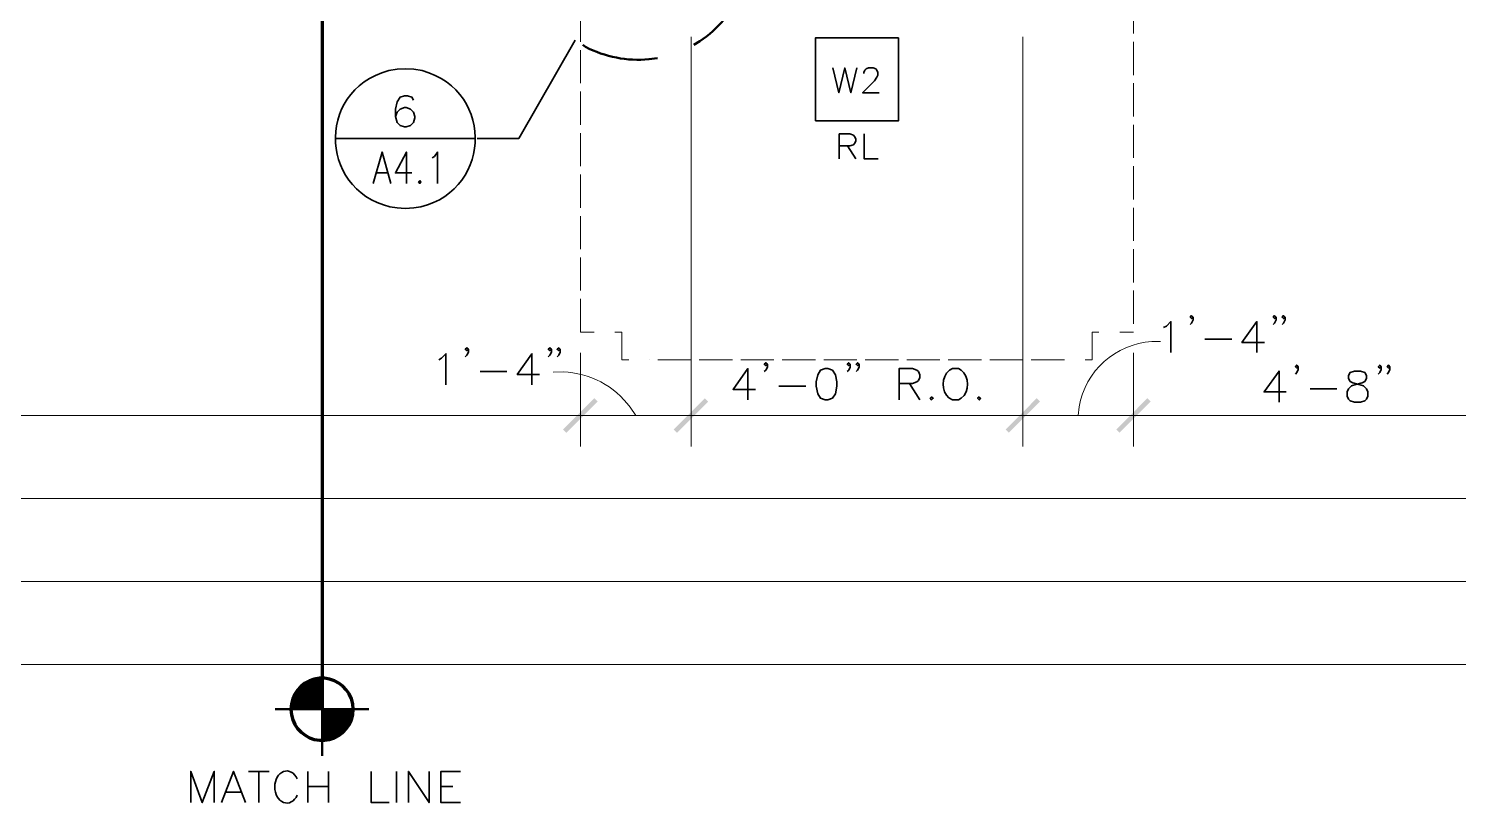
# Model space of a CAD drawing. Header units: inches. Extents: x 5 to 516, y -193 to 129.
# Drawn here: x 242.1 to 259.33, y 28.12 to 37.48 of the extents above; entities that cross this region are included whole.
import ezdxf

# ---------------------------------------------------------------- set-up
doc = ezdxf.new("R2010")
doc.units = ezdxf.units.IN
doc.header["$MEASUREMENT"] = 0
doc.linetypes.add('PDF_IMPORT', pattern=[1, 0.8, -0.2])
doc.layers.add('PDF2_Geometry', color=7, linetype='Continuous')
doc.layers.add('PDF2_Solid Fills', color=7, linetype='Continuous')

msp = doc.modelspace()

# ---------------------------------------------------------------- hatches: boundary and pattern name
at = {"layer": 'PDF2_Solid Fills', "transparency": 33554559}
for points in [[(248.575349, 32.6034135), (248.9520175, 32.9800819), (248.9120175, 33.0200819), (248.535349, 32.6434135)], [(249.8686807, 32.6434152), (249.9086825, 32.6034134), (250.2853509, 32.9800819), (250.2453509, 33.0200819), (250.2453492, 33.0200801), (250.2453331, 33.0200642), (250.2453474, 33.0200819)], [(253.9086827, 32.6034135), (254.2853513, 32.9800819), (254.2453513, 33.0200819), (253.872016, 32.6434135)], [(255.2420161, 32.6034135), (255.6186847, 32.9800819), (255.5786847, 33.0200819), (255.2053494, 32.6434135)]]:
    msp.add_hatch(color=256, dxfattribs=at).paths.add_polyline_path(points)

# ---------------------------------------------------------------- linework, layer by layer
at = {"layer": 'PDF2_Geometry', "lineweight": 70}
msp.add_lwpolyline([(245.6320149, 94.1834202), (245.6320149, 29.270085)], dxfattribs=at)
at = {"layer": 'PDF2_Geometry', "lineweight": 50}
for points in [[(250.1120161, 37.2800818), (250.1853494, 37.3234151, 0.1468176633), (250.6786828, 37.9267485), (250.6986828, 37.9834152)], [(248.7753495, 37.2800818), (248.8086828, 37.2567485, 0.1458189531), (249.5720162, 37.1067484), (249.6753496, 37.1200818)]]:
    msp.add_lwpolyline(points, format="xyb", dxfattribs=at)
at = {"layer": 'PDF2_Geometry', "linetype": 'PDF_IMPORT', "lineweight": 15, "ltscale": 0.5}
for points in [[(248.912014, 33.8167467), (248.7453473, 33.8167467), (248.7453473, 37.816747)], [(255.4120145, 37.816747), (255.4120145, 33.8167467), (255.2453478, 33.8167467)], [(254.5786811, 33.4834133), (249.5786807, 33.4834133)]]:
    msp.add_lwpolyline(points, dxfattribs=at)
at = {"layer": 'PDF2_Geometry', "lineweight": 35}
for points in [[(247.5020136, 36.1500802), (248.0020136, 36.1500802), (248.6820137, 37.336747)], [(246.4353482, 36.9700799), (246.5353482, 36.9867465), (246.6353482, 36.9934132), (246.7386816, 36.9867465), (246.8386816, 36.9700799)], [(251.7886825, 37.0034162), (251.8620158, 36.7034162), (251.9320158, 37.0034162), (252.0053492, 36.7034162), (252.0753492, 37.0034162)], [(252.1620142, 36.9334156), (252.1620142, 36.946749), (252.1753476, 36.9734156), (252.1886809, 36.9900823), (252.2186809, 37.0034156), (252.2753476, 37.0034156), (252.3053476, 36.9900823), (252.3186809, 36.9734156), (252.3320142, 36.946749), (252.3320142, 36.916749), (252.3186809, 36.8900823), (252.2886809, 36.846749), (252.1453476, 36.7034156), (252.3453476, 36.7034156)], [(246.7353475, 36.6134151), (246.7153475, 36.6500817), (246.6620142, 36.6667484), (246.6253475, 36.6667484), (246.5720142, 36.6500817), (246.5386809, 36.5934151), (246.5186809, 36.5067484), (246.5186809, 36.4167484), (246.5386809, 36.343415), (246.5720142, 36.3100817), (246.6253475, 36.2900817), (246.6453475, 36.2900817), (246.6986809, 36.3100817), (246.7353475, 36.343415), (246.7520142, 36.4000817), (246.7520142, 36.4167484), (246.7353475, 36.4700817), (246.6986809, 36.5067484), (246.6453475, 36.5234151), (246.6253475, 36.5234151), (246.5720142, 36.5067484), (246.5386809, 36.4700817), (246.5186809, 36.4167484)], [(251.8653494, 35.9067466), (251.8653494, 36.2067466), (251.9920161, 36.2067466), (252.0353495, 36.1900799), (252.0486828, 36.1767466), (252.0653495, 36.1467466), (252.0653495, 36.1200799), (252.0486828, 36.0900799), (252.0353495, 36.0767466), (251.9920161, 36.0634133), (251.8653494, 36.0634133)], [(252.1653508, 36.206748), (252.1653508, 35.9067479), (252.3353508, 35.9067479)], [(245.7920152, 36.1500802), (247.4786821, 36.1500802)], [(251.9653488, 36.0634137), (252.0653488, 35.906747)], [(246.2486837, 35.6100818), (246.3553504, 35.9867485), (246.462017, 35.6100818)], [(246.648681, 35.61008), (246.648681, 35.9867467), (246.5153477, 35.7367467), (246.7153477, 35.7367467)], [(246.958682, 35.9167462), (246.9853486, 35.9334128), (247.0253486, 35.9867462), (247.0253486, 35.6100795)], [(246.2886821, 35.7367467), (246.4220154, 35.7367467)], [(246.7386816, 35.3134131), (246.6353482, 35.3067463), (246.5353482, 35.3134131)], [(256.1320158, 33.9967462), (256.1120158, 33.9800795), (256.0953491, 33.9967462), (256.1120158, 34.0167462), (256.1320158, 33.9967462), (256.1320158, 33.9634128), (256.1120158, 33.9267462), (256.0953491, 33.9100795)], [(257.1320159, 33.9967462), (257.1120159, 33.9800795), (257.0953492, 33.9967462), (257.1120159, 34.0167462), (257.1320159, 33.9967462), (257.1320159, 33.9634128), (257.1120159, 33.9267462), (257.0953492, 33.9100795)], [(257.2386816, 33.9967462), (257.2186816, 33.9800795), (257.2020149, 33.9967462), (257.2186816, 34.0167462), (257.2386816, 33.9967462), (257.2386816, 33.9634128), (257.2186816, 33.9267462), (257.2020149, 33.9100795)], [(255.7720168, 33.8734144), (255.8086835, 33.8900811), (255.8620168, 33.9434145), (255.8620168, 33.5700811)], [(256.8986818, 33.5700816), (256.8986818, 33.943415), (256.7186818, 33.693415), (256.9886818, 33.693415)], [(247.3953479, 33.6100816), (247.3753479, 33.593415), (247.3586812, 33.6100816), (247.3753479, 33.6267483), (247.3953479, 33.6100816), (247.3953479, 33.573415), (247.3753479, 33.5400816), (247.3586812, 33.5200816)], [(248.3953479, 33.6100816), (248.3753479, 33.593415), (248.3586813, 33.6100816), (248.3753479, 33.6267483), (248.3953479, 33.6100816), (248.3953479, 33.573415), (248.3753479, 33.5400816), (248.3586813, 33.5200816)], [(248.5020137, 33.6100816), (248.485347, 33.593415), (248.465347, 33.6100816), (248.485347, 33.6267483), (248.5020137, 33.6100816), (248.5020137, 33.573415), (248.485347, 33.5400816), (248.465347, 33.5200816)], [(256.2720169, 33.7300802), (256.5953502, 33.7300802)], [(247.0386821, 33.4834133), (247.0720155, 33.5034133), (247.1253488, 33.5567467), (247.1253488, 33.18008)], [(248.1620139, 33.1800804), (248.1620139, 33.5567471), (247.9853472, 33.3067471), (248.2520139, 33.3067471)], [(250.9986841, 33.4300788), (250.9786841, 33.4134121), (250.9620174, 33.4300788), (250.9786841, 33.4467454), (250.9986841, 33.4300788), (250.9986841, 33.3934121), (250.9786841, 33.3600788), (250.9620174, 33.3400788)], [(251.9986841, 33.4300788), (251.9786841, 33.4134121), (251.9620175, 33.4300788), (251.9786841, 33.4467454), (251.9986841, 33.4300788), (251.9986841, 33.3934121), (251.9786841, 33.3600788), (251.9620175, 33.3400788)], [(252.1053499, 33.4300788), (252.0853499, 33.4134121), (252.0686832, 33.4300788), (252.0853499, 33.4467454), (252.1053499, 33.4300788), (252.1053499, 33.3934121), (252.0853499, 33.3600788), (252.0686832, 33.3400788)], [(247.5386822, 33.3434156), (247.8586822, 33.3434156)], [(250.76535, 33.0000809), (250.76535, 33.3767476), (250.58535, 33.1267476), (250.85535, 33.1267476)], [(252.5853473, 33.0000793), (252.5853473, 33.376746), (252.7486807, 33.376746), (252.802014, 33.3600793), (252.8186807, 33.3400793), (252.8353473, 33.3034126), (252.8353473, 33.2700793), (252.8186807, 33.2334126), (252.802014, 33.216746), (252.7486807, 33.196746), (252.5853473, 33.196746)], [(253.3353483, 33.3600809), (253.302015, 33.3767476), (253.2286817, 33.3767476), (253.1953483, 33.3600809), (253.1586817, 33.3234143)], [(257.1653512, 32.9734121), (257.1653512, 33.3467454), (256.9853512, 33.0967454), (257.2520179, 33.0967454)], [(257.3953487, 33.40008), (257.378682, 33.3834133), (257.3620153, 33.40008), (257.378682, 33.42008), (257.3953487, 33.40008), (257.3953487, 33.3667467), (257.378682, 33.33008), (257.3620153, 33.31008)], [(258.3953487, 33.40008), (258.3786821, 33.3834133), (258.3620154, 33.40008), (258.3786821, 33.42008), (258.3953487, 33.40008), (258.3953487, 33.3667467), (258.3786821, 33.33008), (258.3620154, 33.31008)], [(258.5020145, 33.40008), (258.4853478, 33.3834133), (258.4686811, 33.40008), (258.4853478, 33.42008), (258.5020145, 33.40008), (258.5020145, 33.3667467), (258.4853478, 33.33008), (258.4686811, 33.31008)], [(251.1386818, 33.1634128), (251.4620151, 33.1634128)], [(252.7120156, 33.1967481), (252.835349, 33.0000814)], [(257.538683, 33.133414), (257.8620163, 33.133414)], [(253.2286817, 33.0000809), (253.302015, 33.0000809), (253.3353483, 33.0200809)], [(244.0486815, 28.1434132), (244.0486815, 28.5200799), (244.1886815, 28.1434132), (244.3320148, 28.5200799), (244.3320148, 28.1434132)], [(244.4220166, 28.1434132), (244.5653499, 28.5200799), (244.7086833, 28.1434132)], [(244.745347, 28.5200815), (244.995347, 28.5200815)], [(244.8686821, 28.5200815), (244.8686821, 28.1434148)], [(245.4586819, 28.5200815), (245.4586819, 28.1434148)], [(245.7086819, 28.5200815), (245.7086819, 28.1434148)], [(246.2253479, 28.5200815), (246.2253479, 28.1434148), (246.4420146, 28.1434148)], [(246.5286825, 28.5200815), (246.5286825, 28.1434148)], [(246.6720168, 28.1434132), (246.6720168, 28.5200799), (246.9220168, 28.1434132), (246.9220168, 28.5200799)], [(247.2986811, 28.1434132), (247.0653477, 28.1434132), (247.0653477, 28.5200799), (247.2986811, 28.5200799)], [(244.4753478, 28.2700815), (244.6553478, 28.2700815)], [(245.4586819, 28.3400803), (245.7086819, 28.3400803)], [(247.0653477, 28.3400803), (247.208681, 28.3400803)]]:
    msp.add_lwpolyline(points, dxfattribs=at)
at = {"layer": 'PDF2_Geometry', "lineweight": 15}
for points in [[(250.0786807, 32.4367476), (250.0786807, 37.3767479)], [(254.0786811, 32.4367476), (254.0786811, 37.3767479)], [(255.4120145, 32.4367466), (255.4120145, 33.5667467)]]:
    msp.add_lwpolyline(points, close=True, dxfattribs=at)
at = {"layer": 'PDF2_Geometry', "lineweight": 35}
for points in [[(251.5786809, 36.3634151), (251.5786809, 37.3634151), (252.5786809, 37.3634151), (252.5786809, 36.3634151)], [(246.8086813, 35.646747), (246.795348, 35.6300803), (246.8086813, 35.6100803), (246.8220146, 35.6300803)], [(251.6953496, 33.3767476), (251.6386829, 33.3600809), (251.6053496, 33.3034143), (251.5853496, 33.2167476), (251.5853496, 33.1634143), (251.6053496, 33.0734142), (251.6386829, 33.0200809), (251.6953496, 33.0000809), (251.7286829, 33.0000809), (251.7820162, 33.0200809), (251.8186829, 33.0734142), (251.8353496, 33.1634143), (251.8353496, 33.2167476), (251.8186829, 33.3034143), (251.7820162, 33.3600809), (251.7286829, 33.3767476)], [(258.0753516, 33.3467454), (258.0220182, 33.3300788), (258.0020182, 33.2934121), (258.0020182, 33.2567454), (258.0220182, 33.2234121), (258.0553516, 33.2034121), (258.1286849, 33.1867454), (258.1820182, 33.1700787), (258.2186849, 33.1334121), (258.2353516, 33.0967454), (258.2353516, 33.0434121), (258.2186849, 33.0067454), (258.1986849, 32.9900787), (258.1453516, 32.9734121), (258.0753516, 32.9734121), (258.0220182, 32.9900787), (258.0020182, 33.0067454), (257.9853516, 33.0434121), (257.9853516, 33.0967454), (258.0020182, 33.1334121), (258.0386849, 33.1700787), (258.0920182, 33.1867454), (258.1653516, 33.2034121), (258.1986849, 33.2234121), (258.2186849, 33.2567454), (258.2186849, 33.2934121), (258.1986849, 33.3300788), (258.1453516, 33.3467454)], [(252.9786816, 33.0367478), (252.962015, 33.0200812), (252.9786816, 33.0000812), (252.9986816, 33.0200812)], [(253.5520154, 33.0367478), (253.5320154, 33.0200812), (253.5520154, 33.0000812), (253.5686821, 33.0200812)]]:
    msp.add_lwpolyline(points, close=True, dxfattribs=at)
at = {"layer": 'PDF2_Geometry', "lineweight": 15}
for points in [[(249.3286807, 33.4834133), (249.2453473, 33.4834133), (249.2453473, 33.8167467), (249.162014, 33.8167467)], [(254.9953478, 33.8167467), (254.9120145, 33.8167467), (254.9120145, 33.4834133), (254.8286811, 33.4834133)], [(248.7453473, 33.5667467), (248.7453473, 32.4367466)], [(248.5386806, 33.3367469), (248.4186807, 33.3334136)], [(248.7453473, 32.9600809), (248.7453473, 32.4367475)], [(226.7020157, 32.8100802), (227.0753491, 32.8100802), (248.7453507, 32.8100802)], [(248.7453473, 32.8100802), (250.0786807, 32.8100802), (254.0786811, 32.8100802), (255.4120145, 32.8100802), (260.0786815, 32.8100802), (266.078682, 32.8100802), (268.7453489, 32.8100802)], [(249.412014, 32.8100802), (249.3453473, 32.9100802)], [(193.2120109, 31.8100801), (268.3686806, 31.8100801)], [(193.2120109, 30.8100801), (270.1820149, 30.8100801)], [(193.2120109, 29.81008), (271.0786824, 29.81008)]]:
    msp.add_lwpolyline(points, dxfattribs=at)
msp.add_lwpolyline([(255.7353483, 33.7034146), (255.6320149, 33.7034146, 0.3450282846), (254.7553482, 32.9167478), (254.7453482, 32.8100812)], format="xyb", dxfattribs=at)
at = {"layer": 'PDF2_Geometry', "lineweight": 50}
for points in [[(245.6320149, 29.8334141), (245.6320149, 28.7067472)], [(245.3153476, 29.4734134), (245.6320143, 29.4734134)], [(245.3286804, 29.4867462), (245.6320137, 29.4867462)], [(245.3386833, 29.5034139), (245.6320167, 29.5034139)], [(245.3520161, 29.5200816), (245.6320162, 29.5200816)], [(245.3686821, 29.5334144), (245.6320155, 29.5334144)], [(245.3853481, 29.5500804), (245.6320148, 29.5500804)], [(245.4020141, 29.5667463), (245.6320141, 29.5667463)], [(245.4253499, 29.583414), (245.6320166, 29.583414)], [(245.4520155, 29.5967468), (245.6320155, 29.5967468)], [(245.4820142, 29.6134145), (245.6320143, 29.6134145)], [(245.5253492, 29.6300805), (245.6320159, 29.6300805)], [(245.2586832, 29.3167463), (245.6320166, 29.3167463)], [(245.2586832, 29.3000803), (245.6320166, 29.3000803)], [(245.2620164, 29.333414), (245.6320164, 29.333414)], [(245.2653496, 29.3467468), (245.6320163, 29.3467468)], [(245.2686828, 29.3634145), (245.6320162, 29.3634145)], [(245.272016, 29.3800805), (245.632016, 29.3800805)], [(245.2786824, 29.3934133), (245.6320157, 29.3934133)], [(245.2853488, 29.4100793), (245.6320155, 29.4100793)], [(245.2920152, 29.4267469), (245.6320152, 29.4267469)], [(245.2986816, 29.4400814), (245.6320149, 29.4400814)], [(245.3086812, 29.4567474), (245.6320145, 29.4567474)], [(245.0686807, 29.2700816), (246.1953476, 29.2700816)], [(245.2586832, 29.2834143), (245.6320166, 29.2834143)], [(246.0020135, 29.2067474), (245.6320134, 29.2067474)], [(245.9953471, 29.1767469), (245.6320137, 29.1767469)], [(245.9853475, 29.1434133), (245.6320141, 29.1434133)], [(245.9786811, 29.1300805), (245.6320144, 29.1300805)], [(246.0053501, 29.2534139), (245.6320167, 29.2534139)], [(246.0053501, 29.2367462), (245.6320167, 29.2367462)], [(246.0053501, 29.2234134), (245.6320167, 29.2234134)], [(245.9986837, 29.1900814), (245.632017, 29.1900814)], [(245.9920173, 29.1600792), (245.6320172, 29.1600792)], [(245.9120137, 29.0200815), (245.6320137, 29.0200815)], [(245.8953477, 29.0034139), (245.6320144, 29.0034139)], [(245.9720147, 29.1134145), (245.6320147, 29.1134145)], [(245.9653483, 29.0967468), (245.6320149, 29.0967468)], [(245.8786818, 28.9867462), (245.6320151, 28.9867462)], [(245.9553487, 29.083414), (245.6320153, 29.083414)], [(245.9486823, 29.0667463), (245.6320156, 29.0667463)], [(245.8620158, 28.9734134), (245.6320157, 28.9734134)], [(245.9353495, 29.0500803), (245.6320162, 29.0500803)], [(245.9253499, 29.0334143), (245.6320166, 29.0334143)], [(245.8386834, 28.9567474), (245.6320167, 28.9567474)], [(245.7386807, 28.9100792), (245.632014, 28.9100792)], [(245.8120144, 28.9400814), (245.6320144, 28.9400814)], [(245.7820156, 28.9267469), (245.6320156, 28.9267469)]]:
    msp.add_lwpolyline(points, dxfattribs=at)
at = {"layer": 'PDF2_Geometry', "lineweight": 70}
msp.add_lwpolyline([(245.9853501, 29.1400815), (246.0020167, 29.2034149), (246.0053501, 29.2700816), (246.0020167, 29.3334149), (245.9853501, 29.3967482, 0.7668648537), (245.2620167, 29.3334149), (245.25535, 29.2700816), (245.2620167, 29.2034149, 0.7626781929)], format="xyb", close=True, dxfattribs=at)
at = {"layer": 'PDF2_Geometry', "lineweight": 50}
msp.add_lwpolyline([(246.0053483, 29.2700816), (245.6320149, 29.2700816)], close=True, dxfattribs=at)
at = {"layer": 'PDF2_Geometry', "lineweight": 35}
msp.add_ellipse((245.2067978, 28.3319608), major_axis=(-0.0004267, 0.1936867), ratio=0.7503995058, start_param=5.2419556702, end_param=10.4601358193, dxfattribs=at)
for points in [[(246.5353482, 35.3134131), (245.6031259, 35.4497465), (245.5264037, 36.7233021), (246.4353482, 36.9700799)], [(246.8386816, 36.9700799), (247.7427927, 36.7229132), (247.6664038, 35.4497465), (246.7386816, 35.3134131)], [(253.1586817, 33.3234143), (253.0892372, 33.2225809), (253.1064594, 33.0520809), (253.2286817, 33.0000809)], [(253.3353483, 33.0200809), (253.4397372, 33.0983031), (253.4354595, 33.2796365), (253.3353483, 33.3600809)]]:
    msp.add_open_spline(points, degree=3, dxfattribs=at)
at = {"layer": 'PDF2_Geometry', "lineweight": 15}
msp.add_open_spline([(249.3453473, 32.9100802), (249.1615695, 33.1686358), (248.8534029, 33.3239691), (248.5386806, 33.3367469)], degree=3, dxfattribs=at)

doc.saveas('drawing.dxf')
